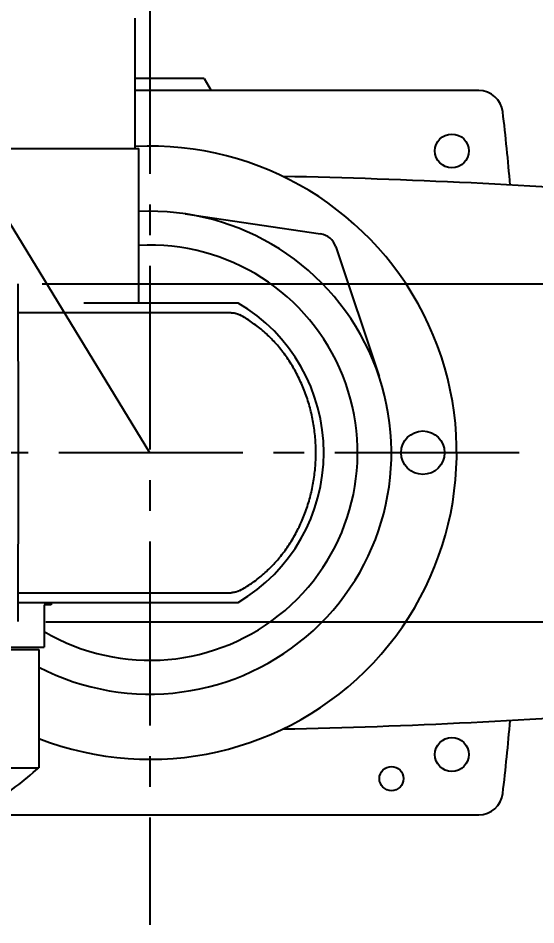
# Model space of a CAD drawing. Extents: x -7647 to -3756, y -5015 to -2358.
# Drawn here: x -4534.5 to -4320.3, y -3035.6 to -2660 of the extents above; entities that cross this region are included whole.
import ezdxf

# ---------------------------------------------------------------- set-up
doc = ezdxf.new("R2010")
doc.units = 0
doc.header["$LTSCALE"] = 4
doc.header["$MEASUREMENT"] = 0
doc.linetypes.add('CENTRE2', pattern=[28.575, 19.05, -3.175, 3.175, -3.175])
doc.layers.get('0').update_dxf_attribs({"linetype": 'CONTINUOUS'})
doc.layers.get('DEFPOINTS').update_dxf_attribs({"linetype": 'CONTINUOUS'})
for name, color, linetype in [('01', 7, 'CONTINUOUS'), ('01CENTER', 5, 'CENTRE2'), ('01HOSO', 6, 'CONTINUOUS'), ('02', 5, 'CONTINUOUS')]:
    doc.layers.add(name, color=color, linetype=linetype)
doc.styles.add('BIGFONT', font='ROMANS.SHX', dxfattribs={"bigfont": 'bigfont'})
doc.dimstyles.new('L-IN', dxfattribs={"dimscale": 10, "dimtxt": 3.2, "dimasz": 2.5, "dimexe": 1, "dimexo": 1, "dimgap": 1, "dimtad": 1, "dimdec": 0, "dimtxsty": 'BIGFONT', "dimblk": 'YA-IN', "dimblk1": 'OPEN', "dimblk2": 'OPEN', "dimsah": 1, "dimcen": 0, "dimclrd": 256, "dimclre": 256, "dimclrt": 256, "dimazin": 3, "dimtp": 0.1, "dimtm": 0.2, "dimtfac": 0.625, "dimtdec": 0, "dimtmove": 0, "dimatfit": 3, "dimtolj": 1})

# ---------------------------------------------------------------- blocks, each defined once
blk = doc.blocks.new('_OPEN')
at = {"color": 0, "linetype": 'BYBLOCK'}
for p, q in [((-1, 0.167), (0, 0)), ((0, 0), (-1, -0.167)), ((0, 0), (-1, 0))]:
    blk.add_line(p, q, dxfattribs=at)
blk = doc.blocks.new('*D35')
at = {"linetype": 'BYBLOCK'}
for p, q in [((-4811.16, 3480.21), (-4928.01, 3671.49)), ((-4640, 3200), (-4798.13, 3458.87))]:
    blk.add_line(p, q, dxfattribs=at)
at = {"layer": 'DEFPOINTS', "color": 0, "linetype": 'BYBLOCK'}
for p in [(-4798.13, 3458.87), (-4640, 3200)]:
    blk.add_point(p, dxfattribs=at)
at = {"linetype": 'BYBLOCK', "xscale": 25, "yscale": 25, "zscale": 25, "rotation": 301.4186396971587}
blk.add_blockref('_OPEN', (-4798.13, 3458.87), dxfattribs=at)
at = {"linetype": 'BYBLOCK', "insert": (-4871.22, 3628.39), "char_height": 32, "attachment_point": 5, "rotation": 301.4186, "style": 'BIGFONT'}
blk.add_mtext('\\A1;R303', dxfattribs=at)
blk = doc.blocks.new('YA-IN')
at = {"color": 0, "linetype": 'BYBLOCK'}
for p, q in [((0, 0), (-1, 0.167)), ((-1, -0.167), (0, 0)), ((0, 0), (-1, 0))]:
    blk.add_line(p, q, dxfattribs=at)
blk = doc.blocks.new('*D26')
at = {"linetype": 'BYBLOCK'}
for p, q in [((-4684.5, -2930), (-4070, -2930)), ((-4080, -2955), (-4080, -3045)), ((-4683, -3070), (-4070, -3070))]:
    blk.add_line(p, q, dxfattribs=at)
at = {"layer": 'DEFPOINTS', "color": 0, "linetype": 'BYBLOCK'}
for p in [(-4694.5, -2930), (-4693, -3070), (-4080, -3070)]:
    blk.add_point(p, dxfattribs=at)
at = {"linetype": 'BYBLOCK', "xscale": 25, "yscale": 25, "zscale": 25}
for p, rotation in [((-4080, -2930), 90), ((-4080, -3070), 270)]:
    blk.add_blockref('_OPEN', p, dxfattribs=dict(at, rotation=rotation))
at = {"linetype": 'BYBLOCK', "insert": (-4106, -3000), "char_height": 32, "attachment_point": 5, "rotation": 90, "style": 'BIGFONT'}
blk.add_mtext('\\A1;140', dxfattribs=at)

msp = doc.modelspace()

# ---------------------------------------------------------------- linework, layer by layer
at = {"layer": '01', "linetype": 'CONTINUOUS'}
for p, q in [((-4486, -2714), (-4486, -2660)), ((-4457.5, -2685), (-4486, -2685)), ((-4457.5, -2685), (-4454.61325, -2690)), ((-4343.86349, -2690), (-4486, -2690)), ((-4484.5, -2778), (-4484.5, -2714)), ((-4465.36811, -2741.07625), (-4409.40839, -2749.3533)), ((-4402.98853, -2754.7402), (-4385.11993, -2808.41247)), ((-4443.39399, -2778), (-4507.25, -2778)), ((-4534.4923, -2902), (-4443.39399, -2902)), ((-4520.89682, -2903), (-4523.77824, -2903)), ((-4523.77824, -2903), (-4523.77824, -2920.5)), ((-4520.89682, -2902), (-4520.89682, -2903)), ((-4747, -2920.5), (-4523.77824, -2920.5)), ((-4734, -2921.5), (-4526, -2921.5)), ((-4526, -2921.5), (-4526, -2970.5)), ((-4553.47762, -2990), (-4343.86349, -2990))]:
    msp.add_line(p, q, dxfattribs=at)
for points in [[(-4446.38806, -2782), (-4446.21568, -2782.00198), (-4446.04343, -2782.00792), (-4445.87127, -2782.01782), (-4445.69932, -2782.03167), (-4445.52766, -2782.04947), (-4445.35635, -2782.07122), (-4445.18541, -2782.09689), (-4445.01495, -2782.1265), (-4444.84507, -2782.16), (-4444.6758, -2782.1974), (-4444.50717, -2782.2387), (-4444.33929, -2782.28386), (-4444.17225, -2782.33286), (-4444.0061, -2782.38569), (-4443.84085, -2782.44234), (-4443.67661, -2782.50277), (-4443.51347, -2782.56696), (-4443.35147, -2782.63488), (-4443.19066, -2782.70652), (-4443.0311, -2782.78184), (-4442.87292, -2782.86079), (-4442.71608, -2782.9434)], [(-4442.71608, -2897.0566), (-4442.87292, -2897.13921), (-4443.0311, -2897.21816), (-4443.19066, -2897.29348), (-4443.35147, -2897.36512), (-4443.51347, -2897.43304), (-4443.67661, -2897.49723), (-4443.84085, -2897.55766), (-4444.0061, -2897.61431), (-4444.17225, -2897.66714), (-4444.33929, -2897.71614), (-4444.50717, -2897.7613), (-4444.6758, -2897.8026), (-4444.84507, -2897.84), (-4445.01495, -2897.8735), (-4445.18541, -2897.90311), (-4445.35635, -2897.92878), (-4445.52766, -2897.95053), (-4445.69932, -2897.96833), (-4445.87127, -2897.98218), (-4446.04343, -2897.99208), (-4446.21568, -2897.99802), (-4446.38806, -2898)]]:
    msp.add_lwpolyline(points, dxfattribs=at)
for centre, radius in [((-4355, -2715), 7), ((-4367, -2840), 9), ((-4355, -2965), 7), ((-4380, -2975), 5)]:
    msp.add_circle(centre, radius, dxfattribs=at)
for centre, radius, start, end in [((-4343.86349, -2700), 10, 6.6398827, 90), ((-5327.22308, -2814.47231), 1000, 4.895536, 6.63988271), ((-4480, -2840), 127, 248.7640776, 92.7079249), ((-4480, -5418.38889), 2693.38889, 85.51148567, 88.82833148), ((-4480, -2840), 100, 242.6124419, 92.5792224), ((-4410.57894, -2757.2672), 8, 18.4136619, 81.5863381), ((-4480, -2840), 72, 300.5584318, 59.4415682), ((-4480, -261.61111), 2693.38889, 271.17166852, 274.48851433), ((-5327.22308, -2865.52769), 1000, 353.36011729, 355.104464), ((-4626.25592, -2858.92603), 150, 302.5729369, 311.9416006), ((-4343.86349, -2980), 10, 270, 353.3601173)]:
    msp.add_arc(centre, radius, start, end, dxfattribs=at)
msp.add_open_spline([(-4534.5, -2909.88015), (-4534.49937, -2908.29032), (-4534.49809, -2905.07628), (-4534.48957, -2900.24292), (-4534.47759, -2895.38423), (-4534.46276, -2890.53799), (-4534.44622, -2885.70202), (-4534.42882, -2880.87409), (-4534.41138, -2876.05204), (-4534.39458, -2871.23428), (-4534.37905, -2866.41996), (-4534.36531, -2861.60896), (-4534.3538, -2856.80138), (-4534.34486, -2851.99738), (-4534.33876, -2847.19674), (-4534.33567, -2842.3986), (-4534.33567, -2837.6014), (-4534.33876, -2832.80326), (-4534.34486, -2828.00262), (-4534.3538, -2823.19862), (-4534.36531, -2818.39104), (-4534.37905, -2813.58004), (-4534.39458, -2808.76572), (-4534.41138, -2803.94796), (-4534.42882, -2799.12591), (-4534.44622, -2794.29798), (-4534.46276, -2789.46201), (-4534.47759, -2784.61577), (-4534.48957, -2779.75708), (-4534.49809, -2774.92372), (-4534.49937, -2771.70968), (-4534.5, -2770.11985)], degree=3, knots=[0, 0, 0, 0, 4.769500414, 9.642113774, 14.500097615, 19.345624086, 24.180881697, 29.008100024, 33.829508642, 38.647120793, 43.461485441, 48.272533453, 53.080178719, 57.884251241, 62.684579719, 67.482097859, 72.278669544, 77.076187684, 81.876516162, 86.680588684, 91.488233951, 96.299281962, 101.113646611, 105.931258762, 110.752667379, 115.579885706, 120.415143318, 125.260669788, 130.118653629, 134.991266989, 139.760767251, 139.760767251, 139.760767251, 139.760767251], dxfattribs=at)
at = {"layer": '01CENTER'}
for p, q in [((-4480, -2648.23366), (-4480, -3035.58135)), ((-3984.28974, -2840), (-5423.00498, -2840))]:
    msp.add_line(p, q, dxfattribs=at)
at = {"layer": '01HOSO', "linetype": 'CONTINUOUS'}
for p, q in [((-4744.71068, -2714), (-4484.5, -2714)), ((-4446.38806, -2782), (-4534.48389, -2782)), ((-4534.48389, -2898), (-4446.38806, -2898)), ((-4734, -2970.5), (-4526, -2970.5))]:
    msp.add_line(p, q, dxfattribs=at)
msp.add_lwpolyline([(-4442.71608, -2897.0566), (-4442.10267, -2896.71961), (-4441.49304, -2896.37387), (-4440.88712, -2896.01936), (-4440.28507, -2895.65617), (-4439.687, -2895.28436), (-4439.09298, -2894.90399), (-4438.50313, -2894.51511), (-4437.91752, -2894.11779), (-4437.33624, -2893.71208), (-4436.75937, -2893.29804), (-4436.18701, -2892.87574), (-4435.61924, -2892.44525), (-4435.05617, -2892.00663), (-4434.49786, -2891.55994), (-4433.94441, -2891.10527), (-4433.3959, -2890.64267), (-4432.85241, -2890.17221), (-4432.31404, -2889.69398), (-4431.78086, -2889.20804), (-4431.25297, -2888.71449), (-4430.73049, -2888.21342), (-4430.21346, -2887.7049), (-4429.70195, -2887.18899), (-4429.19603, -2886.66575), (-4428.69577, -2886.13525), (-4428.20125, -2885.59758), (-4427.71254, -2885.05283), (-4427.22973, -2884.50107), (-4426.75286, -2883.94236), (-4426.28204, -2883.37682), (-4425.81734, -2882.80454), (-4425.35886, -2882.22563), (-4424.90667, -2881.6402), (-4424.46085, -2881.04834), (-4424.02145, -2880.45012), (-4423.58855, -2879.84566), (-4423.16222, -2879.23504), (-4422.74252, -2878.61835), (-4422.3295, -2877.9957), (-4421.92324, -2877.36716), (-4421.52379, -2876.73284), (-4421.1312, -2876.09282), (-4420.74555, -2875.44721), (-4420.36689, -2874.79611), (-4419.99528, -2874.13961), (-4419.63076, -2873.47781), (-4419.27341, -2872.81082), (-4418.92328, -2872.13874), (-4418.58041, -2871.46166), (-4418.24486, -2870.7797), (-4417.91669, -2870.09297), (-4417.59596, -2869.4016), (-4417.28276, -2868.70577), (-4416.97709, -2868.00551), (-4416.67896, -2867.30085), (-4416.38844, -2866.59193), (-4416.10558, -2865.87886), (-4415.83042, -2865.16176), (-4415.56301, -2864.44077), (-4415.30339, -2863.71594), (-4415.05155, -2862.98731), (-4414.80758, -2862.25508), (-4414.57155, -2861.51947), (-4414.34348, -2860.78055), (-4414.1234, -2860.03843), (-4413.91134, -2859.29322), (-4413.70734, -2858.54503), (-4413.51142, -2857.79399), (-4413.32364, -2857.04024), (-4413.14399, -2856.28386), (-4412.97252, -2855.52496), (-4412.80924, -2854.76367), (-4412.65418, -2854.00008), (-4412.50737, -2853.23433), (-4412.36882, -2852.46652), (-4412.23856, -2851.69679), (-4412.11661, -2850.92523), (-4412.00299, -2850.15197), (-4411.89771, -2849.37714), (-4411.80079, -2848.60084), (-4411.71225, -2847.82318), (-4411.6321, -2847.04432), (-4411.56036, -2846.26443), (-4411.49703, -2845.48359), (-4411.44213, -2844.70194), (-4411.39565, -2843.91955), (-4411.35762, -2843.1365), (-4411.32802, -2842.35293), (-4411.30688, -2841.56899), (-4411.29419, -2840.78478), (-4411.28996, -2840.00038), (-4411.29418, -2839.21594), (-4411.30687, -2838.43158), (-4411.32801, -2837.64746), (-4411.35761, -2836.86375), (-4411.39565, -2836.08054), (-4411.44213, -2835.29796), (-4411.49705, -2834.51614), (-4411.56039, -2833.73519), (-4411.63214, -2832.95523), (-4411.7123, -2832.1764), (-4411.80084, -2831.39879), (-4411.89776, -2830.62251), (-4412.00304, -2829.8477), (-4412.11666, -2829.07445), (-4412.23861, -2828.30291), (-4412.36888, -2827.53317), (-4412.50743, -2826.76536), (-4412.65425, -2825.9996), (-4412.80931, -2825.236), (-4412.9726, -2824.47467), (-4413.14408, -2823.71575), (-4413.32375, -2822.9593), (-4413.51155, -2822.20553), (-4413.70742, -2821.45464), (-4413.91138, -2820.70665), (-4414.12339, -2819.9616), (-4414.34342, -2819.21964), (-4414.57145, -2818.48085), (-4414.80743, -2817.74538), (-4415.05131, -2817.01339), (-4415.30309, -2816.28491), (-4415.56274, -2815.55998), (-4415.83021, -2814.8388), (-4416.10542, -2814.12156), (-4416.38833, -2813.40834), (-4416.67891, -2812.69928), (-4416.9771, -2811.99447), (-4417.28286, -2811.29401), (-4417.59614, -2810.59802), (-4417.91688, -2809.90663), (-4418.24504, -2809.21992), (-4418.58058, -2808.53799), (-4418.92344, -2807.86095), (-4419.27357, -2807.18889), (-4419.63091, -2806.52191), (-4419.99542, -2805.86013), (-4420.36704, -2805.20363), (-4420.74571, -2804.55253), (-4421.13137, -2803.90691), (-4421.52396, -2803.26689), (-4421.92343, -2802.63254), (-4422.32972, -2802.00397), (-4422.74275, -2801.38129), (-4423.16245, -2800.76463), (-4423.58875, -2800.15407), (-4424.02157, -2799.54972), (-4424.46086, -2798.95164), (-4424.90659, -2798.3599), (-4425.35868, -2797.77459), (-4425.81706, -2797.19581), (-4426.28166, -2796.62364), (-4426.75242, -2796.05816), (-4427.22927, -2795.49947), (-4427.71214, -2794.94763), (-4428.20093, -2794.40277), (-4428.69554, -2793.86499), (-4429.19591, -2793.33438), (-4429.70194, -2792.81102), (-4430.21357, -2792.29499), (-4430.7307, -2791.78637), (-4431.25325, -2791.28524), (-4431.78115, -2790.79168), (-4432.31432, -2790.30576), (-4432.85268, -2789.82755), (-4433.39615, -2789.35712), (-4433.94465, -2788.89453), (-4434.49809, -2788.43987), (-4435.05639, -2787.9932), (-4435.61946, -2787.55458), (-4436.18722, -2787.1241), (-4436.75959, -2786.7018), (-4437.33647, -2786.28776), (-4437.91777, -2785.88204), (-4438.50344, -2785.48469), (-4439.09333, -2785.09579), (-4439.68732, -2784.71544), (-4440.28534, -2784.34367), (-4440.88729, -2783.98054), (-4441.49311, -2783.62609), (-4442.1027, -2783.28038), (-4442.71608, -2782.9434)], dxfattribs=at)
msp.add_arc((-4480, -2840), 86, 239.3989357, 92.9994681, dxfattribs=at)

# ---------------------------------------------------------------- dimensions: what is measured, and where the dimension line sits
at = {"layer": '02'}
dim = msp.add_radius_dim(center=(-4480, -2840), mpoint=(-4638.13231, -2581.12711), dimstyle='L-IN', dxfattribs=at)
dim.commit()
dim.dimension.update_dxf_attribs({"geometry": '*D35', "text_midpoint": (-4733.40376, -2425.16153), "dimtype": 164, "insert": (160, -6040)})
dim = msp.add_linear_dim(base=(-3920, -2910), p1=(-4534.5, -2770), p2=(-4533, -2910), angle=90, dimstyle='L-IN', dxfattribs=at)
dim.commit()
dim.dimension.update_dxf_attribs({"geometry": '*D26', "text_midpoint": (-3946, -2840), "insert": (160, 160)})

doc.saveas('drawing.dxf')
